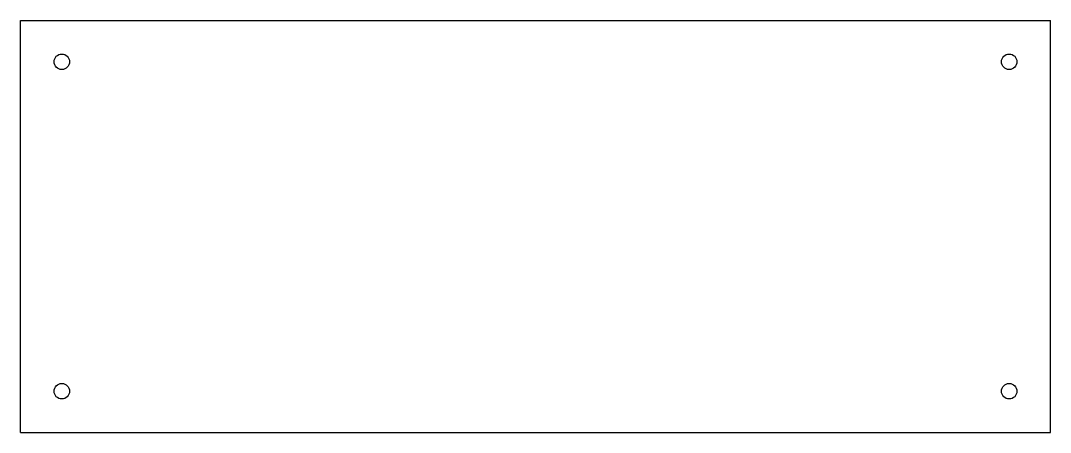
# Model space of a CAD drawing. Header units: millimetres. Extents: x 0 to 300, y 0 to 120.
import ezdxf

# ---------------------------------------------------------------- set-up
doc = ezdxf.new("R2010")
doc.units = ezdxf.units.MM

msp = doc.modelspace()

# ---------------------------------------------------------------- linework, layer by layer
for p, q in [((0, 0, 3), (0, 120, 3)), ((0, 120, 3), (300, 120, 3)), ((300, 0, 3), (300, 120, 3)), ((0, 0, 3), (300, 0, 3))]:
    msp.add_line(p, q)
for centre in [(12, 108, 3), (288, 108, 3), (12, 12, 3), (288, 12, 3)]:
    msp.add_circle(centre, 2.25)

doc.saveas('drawing.dxf')
